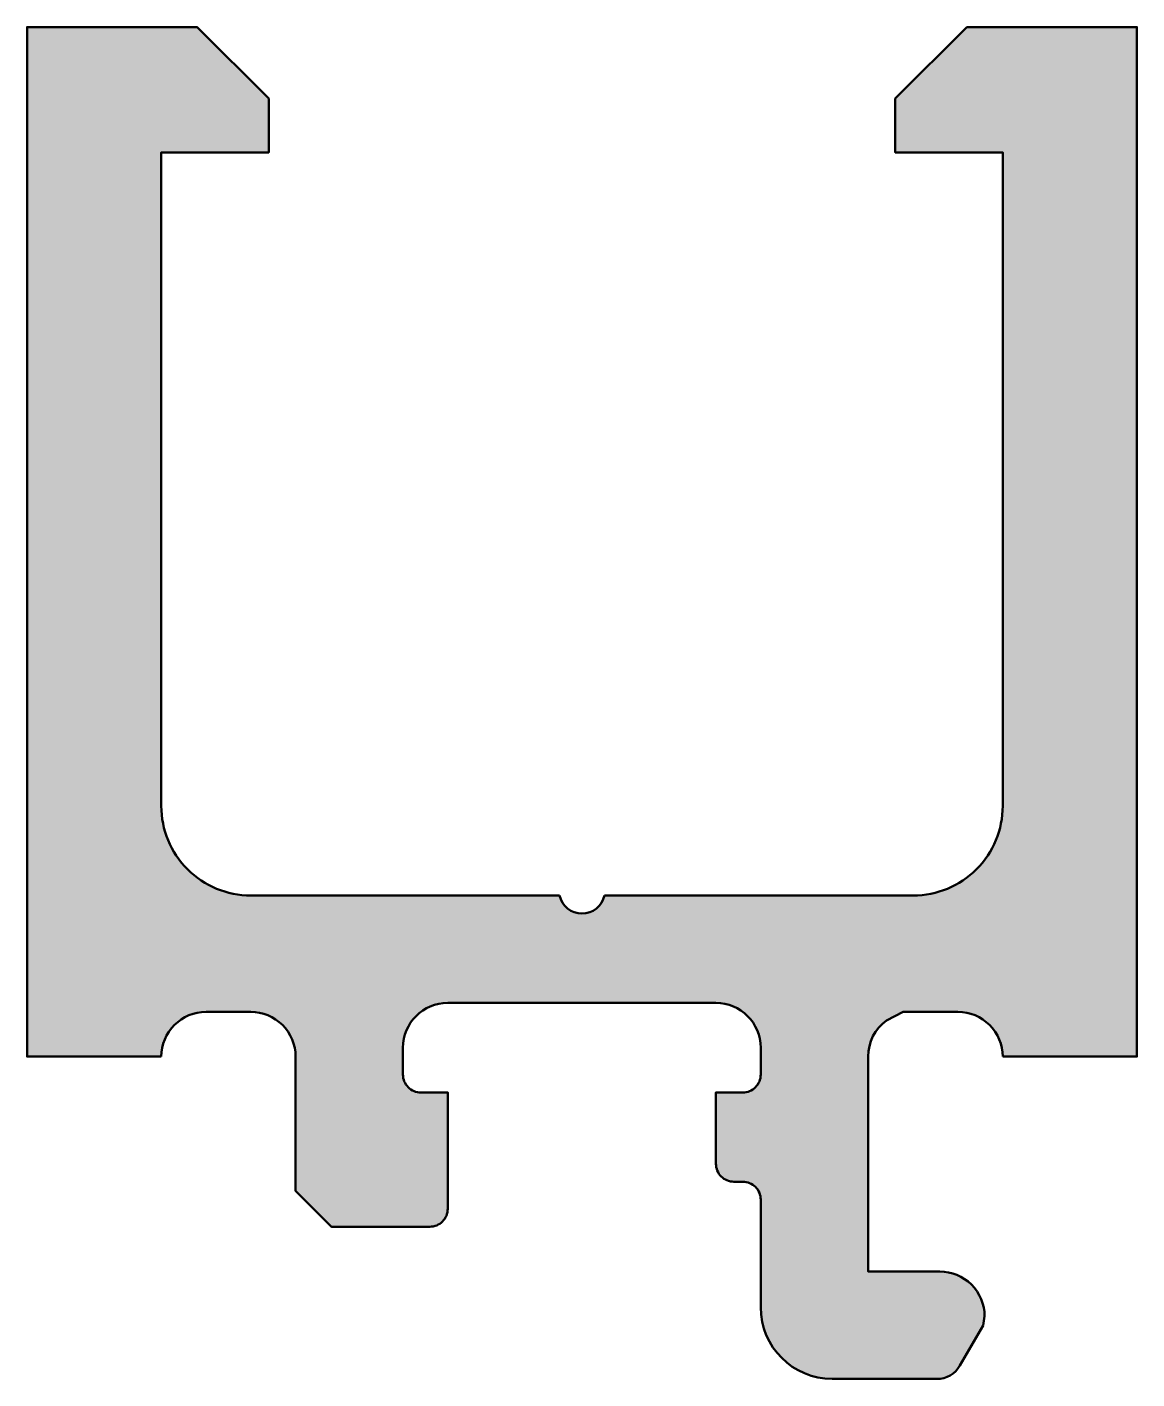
# Model space of a CAD drawing. Extents: x -12.4 to 0, y -3.1 to 12.
import ezdxf

# ---------------------------------------------------------------- set-up
doc = ezdxf.new("R2010")
doc.units = 0
doc.layers.add('0S-Alu contour', color=7, linetype='Continuous', lineweight=50)
doc.layers.add('0S-Alu hatch', color=252, linetype='Continuous', lineweight=25)

# ---------------------------------------------------------------- blocks, each defined once
blk = doc.blocks.new('323130__E624BAED_DF89_45C2_8BAF_938B10081AE7_')
at = {"layer": '0S-Alu hatch'}
h = blk.add_hatch(color=256, dxfattribs=at)
edge = h.paths.add_edge_path()
edge.add_line((-1.898992919921877, 12.00117397308349), (0.0011840820312496, 12.00117397308349))
edge.add_line((0.0011840820312496, 12.00117397308349), (0.0011840820312496, 0.5))
edge.add_line((0.0011840820312496, 0.5), (-1.499029541015623, 0.5000000000000001))
edge.add_arc((-1.998782191878792, 0.5002854757846054), 0.4997527323999218, 359.9672706972031, 450.0283581484731)
edge.add_line((-1.999029541015623, 1.000038146972656), (-2.6093505859375, 1.000038146972656))
edge.add_line((-2.6093505859375, 1.000038146972656), (-2.796728515625, 0.9045410156249998))
edge.add_arc((-2.502835949440431, 0.5000222287373085), 0.5000082893349278, 125.9993013876359, 180.0025471832724)
edge.add_line((-3.00284423828125, 0.5000000000014206), (-3.00284423828125, -1.899986267089844))
edge.add_line((-3.00284423828125, -1.899986267089844), (-2.2016357421875, -1.899986267089843))
edge.add_ellipse((-2.201628288098731, -2.400039848101798), major_axis=(-0.5000535810675123, 0), ratio=1, start_angle=180.000020095445, end_angle=270.0008540841277, ccw=False)
edge.add_line((-1.70157470703125, -2.400039672717166), (-1.71781005859375, -2.502456665039062))
edge.add_line((-1.71781005859375, -2.502456665039062), (-1.976324462890623, -2.950187683105468))
edge.add_ellipse((-2.236024855202344, -2.80036120126304), major_axis=(-0.2998203936161472, 0), ratio=1, start_angle=89.98170209111072, end_angle=150.0184711326175, ccw=False)
edge.add_line((-2.23612060546875, -3.100181579589844), (-3.402838134765625, -3.100181579589845))
edge.add_ellipse((-3.402747586989773, -2.300072718349091), major_axis=(-0.8001088663643686, 0), ratio=1, start_angle=0.008123355742100102, end_angle=89.99351587561432, ccw=False)
edge.add_line((-4.2028564453125, -2.300186157226917), (-4.2028564453125, -1.096839904785156))
edge.add_arc((-4.402746409586995, -1.096717678351863), 0.1998900016433041, 359.964965435227, 450.0262917892429)
edge.add_line((-4.402838134765625, -0.896827697753906), (-4.502844238281247, -0.8968276977539062))
edge.add_ellipse((-4.502946392175662, -0.6969176518288255), major_axis=(-0.1999100720253637, 0), ratio=1, start_angle=-0.02490687990547258, end_angle=90.0292781009291, ccw=False)
edge.add_line((-4.7028564453125, -0.696830749511738), (-4.7028564453125, 0.1001434326171875))
edge.add_line((-4.7028564453125, 0.1001434326171875), (-4.402838134765625, 0.1001434326171878))
edge.add_arc((-4.402738979821374, 0.3000259797828274), 0.1998825717593385, 269.9715775117038, 360.0349796950059)
edge.add_line((-4.2028564453125, 0.3001480102539074), (-4.2028564453125, 0.6001663208007812))
edge.add_arc((-4.703026351151792, 0.5999964149614893), 0.5001699346974792, 0.0194631604687236, 89.980536839546)
edge.add_line((-4.7028564453125, 1.100166320800781), (-7.69974365234375, 1.100166320800781))
edge.add_arc((-7.699506712156731, 0.5999293806137627), 0.5002369963010768, 90.02713848300151, 179.9728615170013)
edge.add_line((-8.19974365234375, 0.6001663208007569), (-8.19974365234375, 0.3001480102539062))
edge.add_arc((-7.999861117834877, 0.3000259797828267), 0.1998825717593377, 179.9650203049941, 270.0284224882964)
edge.add_line((-7.999761962890625, 0.100143432617188), (-7.69974365234375, 0.1001434326171875))
edge.add_line((-7.69974365234375, 0.1001434326171875), (-7.69974365234375, -1.199851989746093))
edge.add_ellipse((-7.899635870864464, -1.199956728040018), major_axis=(-0.199892245960775, 0), ratio=1, start_angle=89.96560729195079, end_angle=180.0300214870356, ccw=False)
edge.add_line((-7.899755859375, -1.399848937988281), (-8.999761962890625, -1.399879455566406))
edge.add_line((-8.999761962890625, -1.399879455566406), (-9.399786376953125, -0.9998245239257812))
edge.add_line((-9.399786376953125, -0.9998245239257812), (-9.399755859375, 0.4999999999999999))
edge.add_arc((-9.899741881599017, 0.500052124011543), 0.4999860249410052, 359.9940268613013, 450.0050989345193)
edge.add_line((-9.899786376953125, 1.000038146972656), (-10.39978637695312, 1.000038146972656))
edge.add_arc((-10.39984827906375, 0.5000390162366399), 0.4999991345678941, 89.99290652834053, 180.0044709390999)
edge.add_line((-10.89984741210937, 0.5000000000002359), (-12.4, 0.5))
edge.add_line((-12.4, 0.5), (-12.4, 12.00117397308349))
edge.add_line((-12.4, 12.00117397308349), (-10.49982299804687, 12.00117397308349))
edge.add_line((-10.49982299804687, 12.00117397308349), (-9.69974365234375, 11.20109462738037))
edge.add_line((-9.69974365234375, 11.20109462738037), (-9.69974365234375, 10.60103511810303))
edge.add_line((-9.69974365234375, 10.60103511810303), (-10.89984741210937, 10.60103511810303))
edge.add_line((-10.89984741210937, 10.60103511810303), (-10.89984741210937, 3.300169944763184))
edge.add_arc((-9.899998236883357, 3.300020073520133), 0.9998491864584057, 179.9914117150642, 270.0086429264983)
edge.add_line((-9.899847412109375, 2.3001708984375), (-6.450689697265625, 2.3001708984375))
edge.add_arc((-6.199407958984375, 2.354818866455046), 0.2571554246017249, 192.2694554158252, 347.7305445841748)
edge.add_line((-5.948126220703125, 2.3001708984375), (-2.498968505859377, 2.300170898437499))
edge.add_arc((-2.498816611255589, 3.300019003689308), 0.9998481167895473, 269.9912957582105, 360.0086496002433)
edge.add_line((-1.498968505859375, 3.300169944763065), (-1.498968505859377, 10.60103511810303))
edge.add_line((-1.498968505859377, 10.60103511810303), (-2.699072265625, 10.60103511810303))
edge.add_line((-2.699072265625, 10.60103511810303), (-2.699072265625, 11.20109462738037))
edge.add_line((-2.699072265625, 11.20109462738037), (-1.898992919921877, 12.00117397308349))
at = {"layer": '0S-Alu contour', "color": 7}
for points in [[(-10.89984741210937, 0.5000000000002359), (-12.4, 0.5), (-12.4, 12.00117397308349), (-10.49982299804687, 12.00117397308349), (-9.69974365234375, 11.20109462738037), (-9.69974365234375, 10.60103511810303), (-10.89984741210937, 10.60103511810303), (-10.89984741210937, 3.300169944763184)], [(-1.498968505859375, 3.300169944763065), (-1.498968505859377, 10.60103511810303), (-2.699072265625, 10.60103511810303), (-2.699072265625, 11.20109462738037), (-1.898992919921877, 12.00117397308349)], [(-1.898992919921877, 12.00117397308349), (0.0011840820312496, 12.00117397308349), (0.0011840820312496, 0.5), (-1.499029541015623, 0.5000000000000001)], [(-9.899847412109375, 2.3001708984375), (-6.450689697265625, 2.3001708984375)], [(-5.948126220703125, 2.3001708984375), (-2.498968505859377, 2.300170898437499)], [(-4.7028564453125, 1.100166320800781), (-7.69974365234375, 1.100166320800781)], [(-9.899786376953125, 1.000038146972656), (-10.39978637695312, 1.000038146972656)], [(-1.999029541015623, 1.000038146972656), (-2.6093505859375, 1.000038146972656), (-2.796728515625, 0.9045410156249998)], [(-7.899755859375, -1.399848937988281), (-8.999761962890625, -1.399879455566406), (-9.399786376953125, -0.9998245239257812), (-9.399755859375, 0.4999999999999999)], [(-8.19974365234375, 0.6001663208007569), (-8.19974365234375, 0.3001480102539062)], [(-4.2028564453125, 0.3001480102539074), (-4.2028564453125, 0.6001663208007812)], [(-3.00284423828125, 0.5000000000014206), (-3.00284423828125, -1.899986267089844), (-2.2016357421875, -1.899986267089843)], [(-7.999761962890625, 0.100143432617188), (-7.69974365234375, 0.1001434326171875), (-7.69974365234375, -1.199851989746093)], [(-4.7028564453125, -0.696830749511738), (-4.7028564453125, 0.1001434326171875), (-4.402838134765625, 0.1001434326171878)], [(-4.402838134765625, -0.896827697753906), (-4.502844238281247, -0.8968276977539062)], [(-4.2028564453125, -2.300186157226917), (-4.2028564453125, -1.096839904785156)], [(-1.70157470703125, -2.400039672717166), (-1.71781005859375, -2.502456665039062), (-1.976324462890623, -2.950187683105468)], [(-2.23612060546875, -3.100181579589844), (-3.402838134765625, -3.100181579589845)]]:
    blk.add_lwpolyline(points, dxfattribs=at)
for centre, radius, start, end in [((-9.899998236883357, 3.300020073520133), 0.9998491864584057, 179.9914117150642, 270.0086429264983), ((-2.498816611255589, 3.300019003689308), 0.9998481167895473, 269.9912957582105, 0.0086496002433815), ((-6.199407958984375, 2.354818866455046), 0.2571554246017249, 192.2694554158252, 347.7305445841748), ((-7.699506712156731, 0.5999293806137627), 0.5002369963010768, 90.02713848300151, 179.9728615170013), ((-4.703026351151792, 0.5999964149614893), 0.5001699346974792, 0.0194631604687236, 89.980536839546), ((-10.39984827906375, 0.5000390162366399), 0.4999991345678941, 89.99290652834053, 180.0044709390999), ((-9.899741881599017, 0.500052124011543), 0.4999860249410052, 359.9940268613013, 90.00509893451928), ((-1.998782191878792, 0.5002854757846054), 0.4997527323999218, 359.9672706972031, 90.02835814847315), ((-2.502835949440431, 0.5000222287373085), 0.5000082893349278, 125.9993013876359, 180.0025471832724), ((-7.999861117834877, 0.3000259797828267), 0.1998825717593377, 179.9650203049941, 270.0284224882964), ((-4.402738979821374, 0.3000259797828274), 0.1998825717593385, 269.9715775117038, 0.0349796950058709), ((-4.402746409586995, -1.096717678351863), 0.1998900016433041, 359.964965435227, 90.026291789243)]:
    blk.add_arc(centre, radius, start, end, dxfattribs=at)
at = {"layer": '0S-Alu contour', "color": 7, "extrusion": (0, 0, -1)}
for centre, radius, start, end in [((4.502946392175662, -0.6969176518288255), 0.1999100720253637, 269.9707218990709, 0.0249068799054826), ((7.899635870864464, -1.199956728040018), 0.199892245960775, 179.9699785129644, 270.0343927080492), ((2.201628288098731, -2.400039848101798), 0.5000535810675123, 89.99914591587233, 179.999979904555), ((3.402747586989773, -2.300072718349091), 0.8001088663643686, 270.0064841243857, 359.9918766442579), ((2.236024855202344, -2.80036120126304), 0.2998203936161472, 209.9815288673826, 270.0182979088893)]:
    blk.add_arc(centre, radius, start, end, dxfattribs=at)
blk = doc.blocks.new('323130__C6392663_BA83_499B_A1E1_451E61B8885B_')
at = {"layer": '0S-Alu contour', "color": 7}
blk.add_blockref('323130__E624BAED_DF89_45C2_8BAF_938B10081AE7_', (0, 0), dxfattribs=at)

msp = doc.modelspace()

# ---------------------------------------------------------------- block references
at = {"layer": '0S-Alu contour', "color": 7}
msp.add_blockref('323130__C6392663_BA83_499B_A1E1_451E61B8885B_', (0, 0), dxfattribs=at)

doc.saveas('drawing.dxf')
